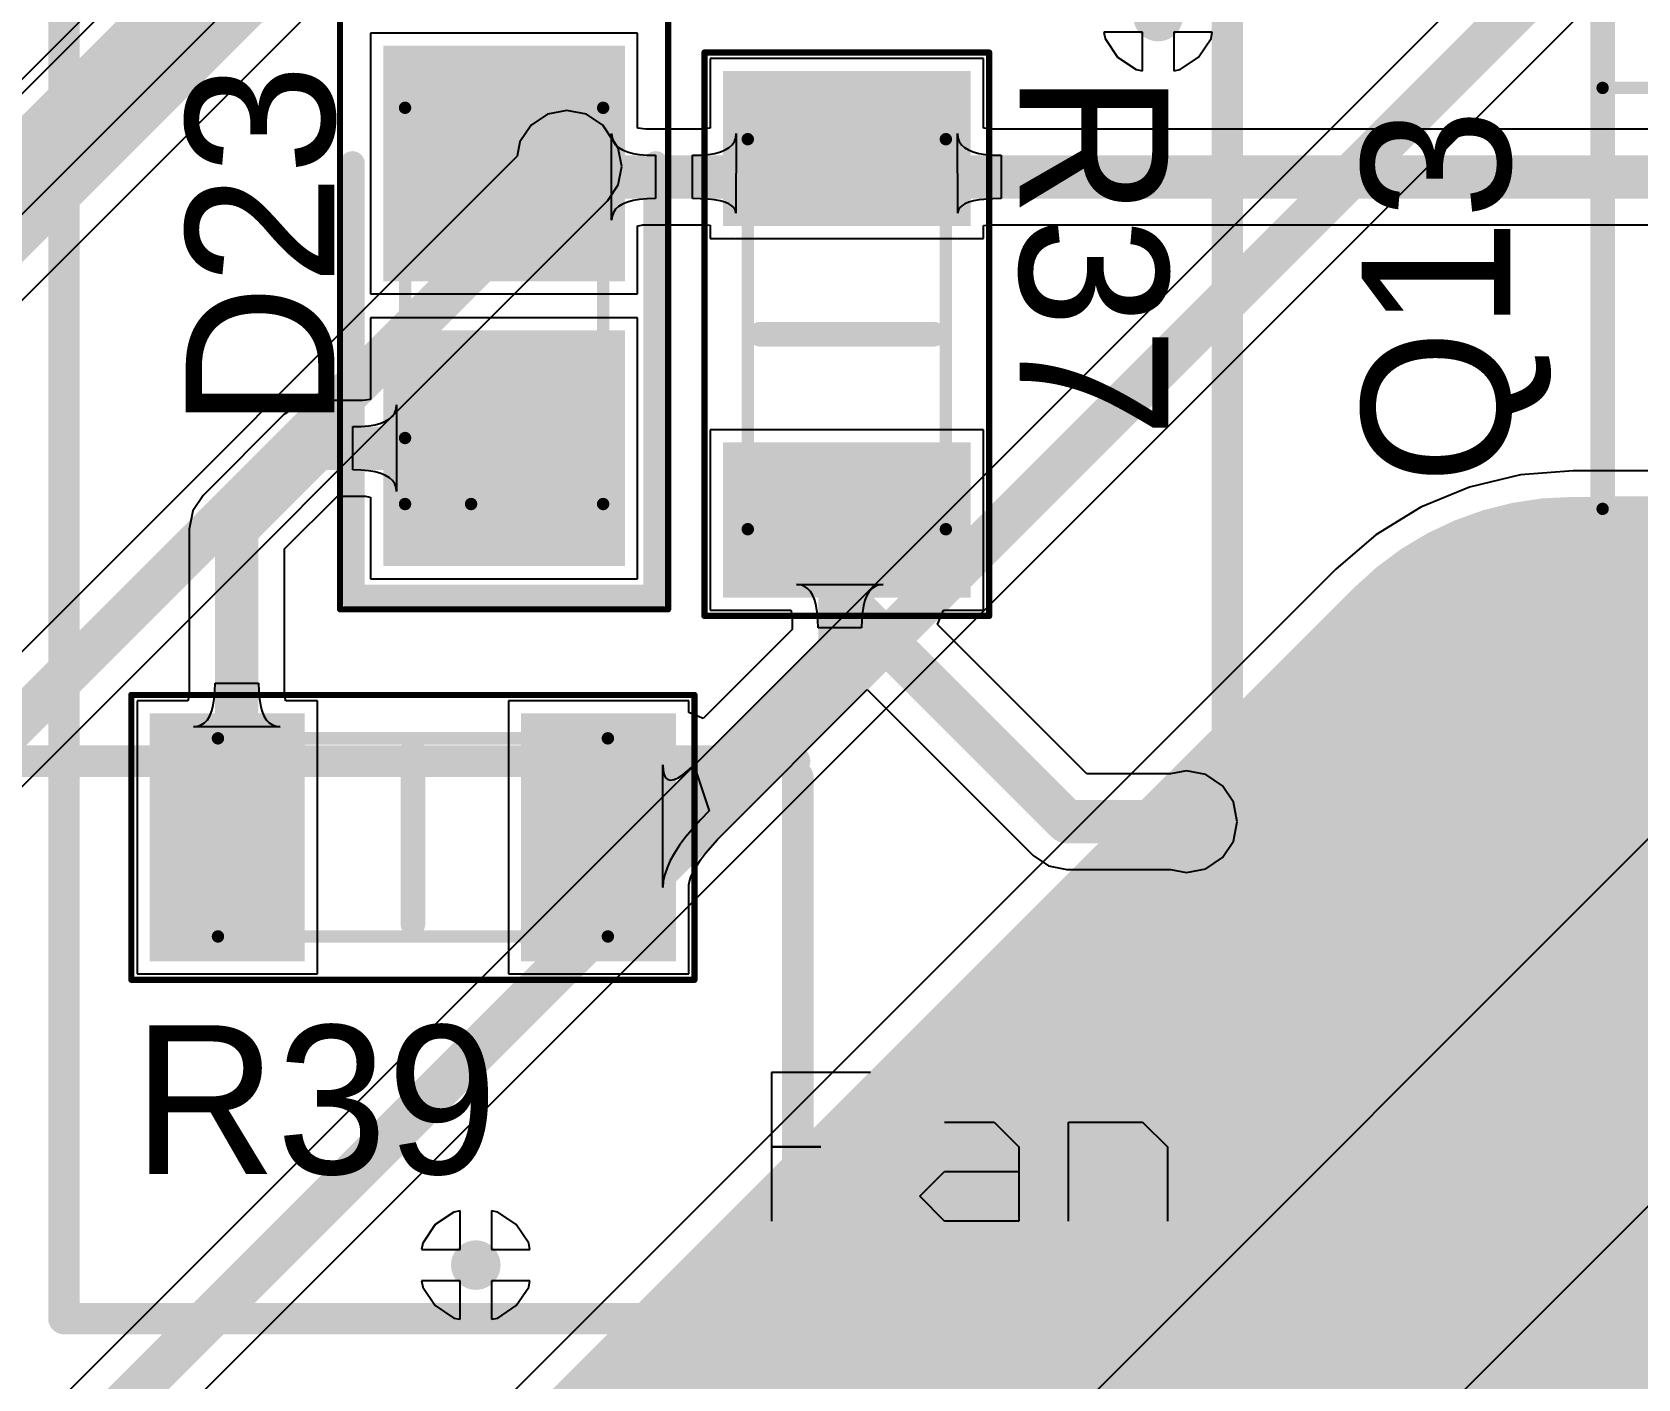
# Model space of a CAD drawing. Header units: millimetres. Extents: x 0.26 to 7.33, y 1.06 to 4.59.
# Drawn here: x 4.359 to 4.87, y 2.957 to 3.385 of the extents above; entities that cross this region are included whole.
import ezdxf

# ---------------------------------------------------------------- set-up
doc = ezdxf.new("R2010")
doc.units = ezdxf.units.MM
doc.header["$MEASUREMENT"] = 0
for name, color, linetype in [('BottomLayer', 5, 'Continuous'), ('BottomOverlay', 54, 'Continuous'), ('BottomSolder', 6, 'Continuous'), ('Mechanical13', 56, 'Continuous'), ('Mechanical15', 56, 'Continuous'), ('Mechanical16', 56, 'Continuous'), ('MultiLayer', 9, 'Continuous'), ('PadHoleLayer', 156, 'Continuous'), ('TopLayer', 1, 'Continuous'), ('TopOverlay', 2, 'Continuous'), ('TopPaste', 8, 'Continuous'), ('TopSolder', 216, 'Continuous'), ('ViaHoleLayer', 16, 'Continuous')]:
    doc.layers.add(name, color=color, linetype=linetype)

# ---------------------------------------------------------------- blocks, each defined once
blk = doc.blocks.new('LEDC3216X120NRED_78')
at = {"layer": 'Mechanical15', "const_width": 0.00394}
for points in [[(-0.04201, 0.0315), (-0.06299, 0.01051)], [(-0.06299, 0.0315), (-0.06299, -0.0315)], [(-0.06299, 0.0315), (0.06299, 0.0315)], [(0.06299, 0.0315), (0.06299, -0.0315)], [(-0.06299, -0.0315), (0.06299, -0.0315)]]:
    blk.add_lwpolyline(points, dxfattribs=at)
at = {"layer": 'Mechanical15', "const_width": 0.00197}
for points in [[(-0.06398, 0.0315, 1), (-0.06201, 0.0315, 1)], [(-0.06398, 0.0315, 1), (-0.06201, 0.0315, 1)], [(-0.04299, 0.0315, 1), (-0.04102, 0.0315, 1)], [(0.06201, 0.0315, 1), (0.06398, 0.0315, 1)], [(0.06201, 0.0315, 1), (0.06398, 0.0315, 1)], [(-0.06398, 0.01051, 1), (-0.06201, 0.01051, 1)], [(-0.06398, -0.0315, 1), (-0.06201, -0.0315, 1)], [(-0.06398, -0.0315, 1), (-0.06201, -0.0315, 1)], [(0.06201, -0.0315, 1), (0.06398, -0.0315, 1)], [(0.06201, -0.0315, 1), (0.06398, -0.0315, 1)]]:
    blk.add_lwpolyline(points, format="xyb", close=True, dxfattribs=at)
at = {"layer": 'Mechanical16', "const_width": 0.00197}
for points in [[(-0.09646, 0.05217), (-0.09646, -0.05217)], [(-0.09646, 0.05217), (0.09646, 0.05217)], [(0.09646, 0.05217), (0.09646, -0.05217)], [(-0.09646, -0.05217), (0.09646, -0.05217)]]:
    blk.add_lwpolyline(points, dxfattribs=at)
at = {"layer": 'Mechanical16', "const_width": 0.000984}
for points in [[(-0.09695, 0.05217, 1), (-0.09596, 0.05217, 1)], [(-0.09695, 0.05217, 1), (-0.09596, 0.05217, 1)], [(0.09596, 0.05217, 1), (0.09695, 0.05217, 1)], [(0.09596, 0.05217, 1), (0.09695, 0.05217, 1)], [(-0.09695, -0.05217, 1), (-0.09596, -0.05217, 1)], [(-0.09695, -0.05217, 1), (-0.09596, -0.05217, 1)], [(0.09596, -0.05217, 1), (0.09695, -0.05217, 1)], [(0.09596, -0.05217, 1), (0.09695, -0.05217, 1)]]:
    blk.add_lwpolyline(points, format="xyb", close=True, dxfattribs=at)
at = {"layer": 'TopLayer'}
for points in [[(-0.01181, -0.03445), (-0.01181, 0.03445), (-0.07874, -0.03445), (-0.07874, 0.03445)], [(0.07874, -0.03445), (0.07874, 0.03445), (0.01181, -0.03445), (0.01181, 0.03445)]]:
    blk.add_solid(points, dxfattribs=at)
at = {"layer": 'TopOverlay', "const_width": 0.00787}
for points in [[(-0.09252, 0.04823), (-0.09252, -0.04823)], [(-0.09252, 0.04823), (0.04528, 0.04823)], [(-0.09252, -0.04823), (0.04528, -0.04823)]]:
    blk.add_lwpolyline(points, dxfattribs=at)
at = {"layer": 'TopOverlay', "const_width": 0.00394}
for points in [[(-0.09449, 0.04823, 1), (-0.09055, 0.04823, 1)], [(-0.09449, 0.04823, 1), (-0.09055, 0.04823, 1)], [(0.04331, 0.04823, 1), (0.04724, 0.04823, 1)], [(-0.09449, -0.04823, 1), (-0.09055, -0.04823, 1)], [(-0.09449, -0.04823, 1), (-0.09055, -0.04823, 1)], [(0.04331, -0.04823, 1), (0.04724, -0.04823, 1)]]:
    blk.add_lwpolyline(points, format="xyb", close=True, dxfattribs=at)
at = {"layer": 'TopPaste'}
for points in [[(-0.01181, -0.03445), (-0.01181, 0.03445), (-0.07874, -0.03445), (-0.07874, 0.03445)], [(0.07874, -0.03445), (0.07874, 0.03445), (0.01181, -0.03445), (0.01181, 0.03445)]]:
    blk.add_solid(points, dxfattribs=at)
at = {"layer": 'TopSolder'}
for points in [[(-0.00781, -0.03845), (-0.00781, 0.03845), (-0.08274, -0.03845), (-0.08274, 0.03845)], [(0.08274, -0.03845), (0.08274, 0.03845), (0.00781, -0.03845), (0.00781, 0.03845)]]:
    blk.add_solid(points, dxfattribs=at)
blk = doc.blocks.new('TO_220AB_90')
at = {"layer": 'BottomLayer', "const_width": 0.0315}
for points in [[(-0.01575, 0, 1), (0.01575, 0, 1)], [(0.08425, 0, 1), (0.11575, 0, 1)]]:
    blk.add_lwpolyline(points, format="xyb", close=True, dxfattribs=at)
at = {"layer": 'BottomLayer'}
blk.add_solid([(-0.1315, -0.0315), (-0.0685, -0.0315), (-0.1315, 0.0315), (-0.0685, 0.0315)], dxfattribs=at)
at = {"layer": 'BottomSolder', "const_width": 0.0355}
for points in [[(-0.01775, 0, 1), (0.01775, 0, 1)], [(0.08225, 0, 1), (0.11775, 0, 1)]]:
    blk.add_lwpolyline(points, format="xyb", close=True, dxfattribs=at)
at = {"layer": 'BottomSolder'}
blk.add_solid([(-0.1355, -0.0355), (-0.0645, -0.0355), (-0.1355, 0.0355), (-0.0645, 0.0355)], dxfattribs=at)
at = {"layer": 'Mechanical13', "const_width": 0.00394}
for points in [[(-0.21063, -0.07283), (-0.21063, 0.1122)], [(-0.21063, 0.1122), (0.21063, 0.1122)], [(0.21063, -0.07283), (0.21063, 0.1122)], [(-0.21063, 0.06102), (0.21063, 0.06102)], [(-0.21063, -0.07283), (0.21063, -0.07283)]]:
    blk.add_lwpolyline(points, dxfattribs=at)
at = {"layer": 'Mechanical13', "const_width": 0.00197}
for points in [[(-0.21161, 0.1122, 1), (-0.20965, 0.1122, 1)], [(-0.21161, 0.1122, 1), (-0.20965, 0.1122, 1)], [(0.20965, 0.1122, 1), (0.21161, 0.1122, 1)], [(0.20965, 0.1122, 1), (0.21161, 0.1122, 1)], [(-0.21161, 0.06102, 1), (-0.20965, 0.06102, 1)], [(0.20965, 0.06102, 1), (0.21161, 0.06102, 1)], [(-0.21161, -0.07283, 1), (-0.20965, -0.07283, 1)], [(-0.21161, -0.07283, 1), (-0.20965, -0.07283, 1)], [(0.20965, -0.07283, 1), (0.21161, -0.07283, 1)], [(0.20965, -0.07283, 1), (0.21161, -0.07283, 1)]]:
    blk.add_lwpolyline(points, format="xyb", close=True, dxfattribs=at)
at = {"layer": 'Mechanical15', "const_width": 0.00394}
for points in [[(0, -0.01969), (0, 0.01969)], [(-0.01969, 0), (0.01969, 0)]]:
    blk.add_lwpolyline(points, dxfattribs=at)
at = {"layer": 'Mechanical15', "const_width": 0.00197}
for points in [[(-0.00098, 0.01969, 1), (0.00098, 0.01969, 1)], [(-0.02067, 0, 1), (-0.0187, 0, 1)], [(0.0187, 0, 1), (0.02067, 0, 1)], [(-0.00098, -0.01969, 1), (0.00098, -0.01969, 1)]]:
    blk.add_lwpolyline(points, format="xyb", close=True, dxfattribs=at)
at = {"layer": 'MultiLayer', "const_width": 0.0315}
for points in [[(-0.01575, 0, 1), (0.01575, 0, 1)], [(0.08425, 0, 1), (0.11575, 0, 1)]]:
    blk.add_lwpolyline(points, format="xyb", close=True, dxfattribs=at)
at = {"layer": 'MultiLayer'}
blk.add_solid([(-0.1315, -0.0315), (-0.0685, -0.0315), (-0.1315, 0.0315), (-0.0685, 0.0315)], dxfattribs=at)
at = {"layer": 'PadHoleLayer', "const_width": 0.01969}
for points in [[(-0.10984, 0, 1), (-0.09016, 0, 1)], [(-0.00984, 0, 1), (0.00984, 0, 1)], [(0.09016, 0, 1), (0.10984, 0, 1)]]:
    blk.add_lwpolyline(points, format="xyb", close=True, dxfattribs=at)
at = {"layer": 'TopLayer', "const_width": 0.0315}
for points in [[(-0.01575, 0, 1), (0.01575, 0, 1)], [(0.08425, 0, 1), (0.11575, 0, 1)]]:
    blk.add_lwpolyline(points, format="xyb", close=True, dxfattribs=at)
at = {"layer": 'TopLayer'}
blk.add_solid([(-0.1315, -0.0315), (-0.0685, -0.0315), (-0.1315, 0.0315), (-0.0685, 0.0315)], dxfattribs=at)
at = {"layer": 'TopOverlay', "const_width": 0.00787}
for points in [[(-0.21063, 0.1122), (0.21063, 0.1122)], [(-0.21063, -0.07283), (-0.21063, 0.1122)], [(0.21063, -0.07283), (0.21063, 0.1122)], [(-0.21063, 0.09252), (0.21063, 0.09252)], [(-0.21063, -0.07283), (0.21063, -0.07283)]]:
    blk.add_lwpolyline(points, dxfattribs=at)
at = {"layer": 'TopOverlay'}
for points, const_width in [([(-0.2126, 0.1122, 1), (-0.20866, 0.1122, 1)], 0.00394), ([(-0.2126, 0.1122, 1), (-0.20866, 0.1122, 1)], 0.00394), ([(0.20866, 0.1122, 1), (0.2126, 0.1122, 1)], 0.00394), ([(0.20866, 0.1122, 1), (0.2126, 0.1122, 1)], 0.00394), ([(-0.2126, 0.09252, 1), (-0.20866, 0.09252, 1)], 0.00394), ([(0.20866, 0.09252, 1), (0.2126, 0.09252, 1)], 0.00394), ([(-0.18012, -0.04724, 1), (-0.18996, -0.04724, 1)], 0.00984), ([(-0.19242, -0.04724, 1), (-0.1875, -0.04724, 1)], 0.00492), ([(-0.18258, -0.04724, 1), (-0.17766, -0.04724, 1)], 0.00492), ([(-0.2126, -0.07283, 1), (-0.20866, -0.07283, 1)], 0.00394), ([(-0.2126, -0.07283, 1), (-0.20866, -0.07283, 1)], 0.00394), ([(0.20866, -0.07283, 1), (0.2126, -0.07283, 1)], 0.00394), ([(0.20866, -0.07283, 1), (0.2126, -0.07283, 1)], 0.00394)]:
    blk.add_lwpolyline(points, format="xyb", close=True, dxfattribs=dict(at, const_width=const_width))
at = {"layer": 'TopSolder', "const_width": 0.0355}
for points in [[(-0.01775, 0, 1), (0.01775, 0, 1)], [(0.08225, 0, 1), (0.11775, 0, 1)]]:
    blk.add_lwpolyline(points, format="xyb", close=True, dxfattribs=at)
at = {"layer": 'TopSolder'}
blk.add_solid([(-0.1355, -0.0355), (-0.0645, -0.0355), (-0.1355, 0.0355), (-0.0645, 0.0355)], dxfattribs=at)
blk = doc.blocks.new('RESC3216X60N_122')
at = {"layer": 'Mechanical15', "const_width": 0.00394}
for points in [[(-0.06201, -0.0315), (-0.06201, 0.0315)], [(0.06201, 0.0315), (-0.06201, 0.0315)], [(0.06201, -0.0315), (0.06201, 0.0315)], [(0.06201, -0.0315), (-0.06201, -0.0315)]]:
    blk.add_lwpolyline(points, dxfattribs=at)
at = {"layer": 'Mechanical15', "const_width": 0.00197}
for points in [[(-0.06299, 0.0315, 1), (-0.06102, 0.0315, 1)], [(-0.06299, 0.0315, 1), (-0.06102, 0.0315, 1)], [(0.06102, 0.0315, 1), (0.06299, 0.0315, 1)], [(0.06102, 0.0315, 1), (0.06299, 0.0315, 1)], [(-0.06299, -0.0315, 1), (-0.06102, -0.0315, 1)], [(-0.06299, -0.0315, 1), (-0.06102, -0.0315, 1)], [(0.06102, -0.0315, 1), (0.06299, -0.0315, 1)], [(0.06102, -0.0315, 1), (0.06299, -0.0315, 1)]]:
    blk.add_lwpolyline(points, format="xyb", close=True, dxfattribs=at)
at = {"layer": 'Mechanical16', "const_width": 0.00197}
for points in [[(-0.08957, -0.04528), (-0.08957, 0.04528)], [(0.08957, 0.04528), (-0.08957, 0.04528)], [(0.08957, -0.04528), (0.08957, 0.04528)], [(0.08957, -0.04528), (-0.08957, -0.04528)]]:
    blk.add_lwpolyline(points, dxfattribs=at)
at = {"layer": 'Mechanical16', "const_width": 0.000984}
for points in [[(-0.09006, 0.04528, 1), (-0.08907, 0.04528, 1)], [(-0.09006, 0.04528, 1), (-0.08907, 0.04528, 1)], [(0.08907, 0.04528, 1), (0.09006, 0.04528, 1)], [(0.08907, 0.04528, 1), (0.09006, 0.04528, 1)], [(-0.09006, -0.04528, 1), (-0.08907, -0.04528, 1)], [(-0.09006, -0.04528, 1), (-0.08907, -0.04528, 1)], [(0.08907, -0.04528, 1), (0.09006, -0.04528, 1)], [(0.08907, -0.04528, 1), (0.09006, -0.04528, 1)]]:
    blk.add_lwpolyline(points, format="xyb", close=True, dxfattribs=at)
at = {"layer": 'TopLayer'}
for points in [[(-0.03839, -0.03543), (-0.03839, 0.03543), (-0.07972, -0.03543), (-0.07972, 0.03543)], [(0.07972, -0.03543), (0.07972, 0.03543), (0.03839, -0.03543), (0.03839, 0.03543)]]:
    blk.add_solid(points, dxfattribs=at)
at = {"layer": 'TopOverlay', "const_width": 0.00787}
blk.add_lwpolyline([(0, -0.02756), (0, 0.02756)], dxfattribs=at)
at = {"layer": 'TopOverlay', "const_width": 0.00394}
for points in [[(-0.00197, 0.02756, 1), (0.00197, 0.02756, 1)], [(-0.00197, -0.02756, 1), (0.00197, -0.02756, 1)]]:
    blk.add_lwpolyline(points, format="xyb", close=True, dxfattribs=at)
at = {"layer": 'TopPaste'}
for points in [[(-0.03839, -0.03543), (-0.03839, 0.03543), (-0.07972, -0.03543), (-0.07972, 0.03543)], [(0.07972, -0.03543), (0.07972, 0.03543), (0.03839, -0.03543), (0.03839, 0.03543)]]:
    blk.add_solid(points, dxfattribs=at)
at = {"layer": 'TopSolder'}
for points in [[(-0.03439, -0.03943), (-0.03439, 0.03943), (-0.08372, -0.03943), (-0.08372, 0.03943)], [(0.08372, -0.03943), (0.08372, 0.03943), (0.03439, -0.03943), (0.03439, 0.03943)]]:
    blk.add_solid(points, dxfattribs=at)
blk = doc.blocks.new('RESC3216X60N_124')
at = {"layer": 'Mechanical15', "const_width": 0.00394}
for points in [[(-0.06201, 0.0315), (-0.06201, -0.0315)], [(0.06201, 0.0315), (-0.06201, 0.0315)], [(0.06201, 0.0315), (0.06201, -0.0315)], [(0.06201, -0.0315), (-0.06201, -0.0315)]]:
    blk.add_lwpolyline(points, dxfattribs=at)
at = {"layer": 'Mechanical15', "const_width": 0.00197}
for points in [[(-0.06299, 0.0315, 1), (-0.06102, 0.0315, 1)], [(-0.06299, 0.0315, 1), (-0.06102, 0.0315, 1)], [(0.06102, 0.0315, 1), (0.06299, 0.0315, 1)], [(0.06102, 0.0315, 1), (0.06299, 0.0315, 1)], [(-0.06299, -0.0315, 1), (-0.06102, -0.0315, 1)], [(-0.06299, -0.0315, 1), (-0.06102, -0.0315, 1)], [(0.06102, -0.0315, 1), (0.06299, -0.0315, 1)], [(0.06102, -0.0315, 1), (0.06299, -0.0315, 1)]]:
    blk.add_lwpolyline(points, format="xyb", close=True, dxfattribs=at)
at = {"layer": 'Mechanical16', "const_width": 0.00197}
for points in [[(-0.08957, 0.04528), (-0.08957, -0.04528)], [(0.08957, 0.04528), (-0.08957, 0.04528)], [(0.08957, 0.04528), (0.08957, -0.04528)], [(0.08957, -0.04528), (-0.08957, -0.04528)]]:
    blk.add_lwpolyline(points, dxfattribs=at)
at = {"layer": 'Mechanical16', "const_width": 0.000984}
for points in [[(-0.09006, 0.04528, 1), (-0.08907, 0.04528, 1)], [(-0.09006, 0.04528, 1), (-0.08907, 0.04528, 1)], [(0.08907, 0.04528, 1), (0.09006, 0.04528, 1)], [(0.08907, 0.04528, 1), (0.09006, 0.04528, 1)], [(-0.09006, -0.04528, 1), (-0.08907, -0.04528, 1)], [(-0.09006, -0.04528, 1), (-0.08907, -0.04528, 1)], [(0.08907, -0.04528, 1), (0.09006, -0.04528, 1)], [(0.08907, -0.04528, 1), (0.09006, -0.04528, 1)]]:
    blk.add_lwpolyline(points, format="xyb", close=True, dxfattribs=at)
at = {"layer": 'TopLayer'}
for points in [[(-0.03839, -0.03543), (-0.03839, 0.03543), (-0.07972, -0.03543), (-0.07972, 0.03543)], [(0.07972, -0.03543), (0.07972, 0.03543), (0.03839, -0.03543), (0.03839, 0.03543)]]:
    blk.add_solid(points, dxfattribs=at)
at = {"layer": 'TopOverlay', "const_width": 0.00787}
blk.add_lwpolyline([(0, 0.02756), (0, -0.02756)], dxfattribs=at)
at = {"layer": 'TopOverlay', "const_width": 0.00394}
for points in [[(-0.00197, 0.02756, 1), (0.00197, 0.02756, 1)], [(-0.00197, -0.02756, 1), (0.00197, -0.02756, 1)]]:
    blk.add_lwpolyline(points, format="xyb", close=True, dxfattribs=at)
at = {"layer": 'TopPaste'}
for points in [[(-0.03839, -0.03543), (-0.03839, 0.03543), (-0.07972, -0.03543), (-0.07972, 0.03543)], [(0.07972, -0.03543), (0.07972, 0.03543), (0.03839, -0.03543), (0.03839, 0.03543)]]:
    blk.add_solid(points, dxfattribs=at)
at = {"layer": 'TopSolder'}
for points in [[(-0.03439, -0.03943), (-0.03439, 0.03943), (-0.08372, -0.03943), (-0.08372, 0.03943)], [(0.08372, -0.03943), (0.08372, 0.03943), (0.03439, -0.03943), (0.03439, 0.03943)]]:
    blk.add_solid(points, dxfattribs=at)

msp = doc.modelspace()

# ---------------------------------------------------------------- linework, layer by layer
at = {"layer": 'BottomLayer'}
for p, q in [((4.50327, 3.51773), (4.31201, 3.32648)), ((4.32903, 3.30056), (4.51929, 3.49082)), ((4.87626, 3.45873), (4.32286, 2.90533)), ((4.29773, 2.83727), (4.89329, 3.43282)), ((4.712, 3.385), (4.69977, 3.385)), ((4.69977, 3.385), (4.70016, 3.38303)), ((4.70016, 3.38303), (4.70411, 3.37711)), ((4.712, 3.37277), (4.712, 3.385)), ((4.73423, 3.385), (4.722, 3.385)), ((4.722, 3.385), (4.722, 3.37277)), ((4.72989, 3.37711), (4.73384, 3.38303)), ((4.73384, 3.38303), (4.73423, 3.385)), ((4.70411, 3.37711), (4.71003, 3.37316)), ((4.72397, 3.37316), (4.72989, 3.37711)), ((4.71003, 3.37316), (4.712, 3.37277)), ((4.722, 3.37277), (4.72397, 3.37316)), ((4.51756, 3.35544), (4.51405, 3.35019)), ((4.52281, 3.35895), (4.51756, 3.35544)), ((4.529, 3.36018), (4.52281, 3.35895)), ((4.53519, 3.35895), (4.529, 3.36018)), ((4.54044, 3.35544), (4.53519, 3.35895)), ((4.54395, 3.35019), (4.54044, 3.35544)), ((4.51405, 3.35019), (4.51313, 3.3456)), ((4.54396, 3.35015), (4.54395, 3.35019)), ((4.54533, 3.34811), (4.54396, 3.35015)), ((4.51313, 3.3456), (4.31209, 3.14456)), ((4.54648, 3.3423), (4.54533, 3.34811)), ((4.54533, 3.33649), (4.54648, 3.3423)), ((4.54203, 3.33156), (4.54533, 3.33649)), ((4.32892, 3.11845), (4.54203, 3.33156)), ((4.83227, 3.24429), (4.81599, 3.24038)), ((4.84897, 3.2456), (4.83227, 3.24429)), ((5.05241, 3.2456), (4.84897, 3.2456)), ((4.81599, 3.24038), (4.80051, 3.23397)), ((4.80051, 3.23397), (4.78623, 3.22522)), ((4.78623, 3.22522), (4.77349, 3.21434)), ((4.77349, 3.21434), (4.33722, 2.77807)), ((4.51946, 2.65836), (4.89319, 3.0321)), ((4.49303, 3.00984), (4.48711, 3.00589)), ((4.495, 3.01023), (4.49303, 3.00984)), ((4.495, 2.998), (4.495, 3.01023)), ((4.50697, 3.00984), (4.505, 3.01023)), ((4.505, 3.01023), (4.505, 2.998)), ((4.51289, 3.00589), (4.50697, 3.00984)), ((4.48711, 3.00589), (4.48316, 2.99997)), ((4.51684, 2.99997), (4.51289, 3.00589)), ((4.48316, 2.99997), (4.48277, 2.998)), ((4.48277, 2.998), (4.495, 2.998)), ((4.505, 2.998), (4.51723, 2.998)), ((4.51723, 2.998), (4.51684, 2.99997)), ((4.495, 2.988), (4.48277, 2.988)), ((4.48277, 2.988), (4.48316, 2.98603)), ((4.495, 2.97577), (4.495, 2.988)), ((4.51723, 2.988), (4.505, 2.988)), ((4.505, 2.988), (4.505, 2.97577)), ((4.51684, 2.98603), (4.51723, 2.988)), ((4.48316, 2.98603), (4.48711, 2.98011)), ((4.51289, 2.98011), (4.51684, 2.98603)), ((4.48711, 2.98011), (4.49303, 2.97616)), ((4.50697, 2.97616), (4.51289, 2.98011)), ((4.49303, 2.97616), (4.495, 2.97577)), ((4.505, 2.97577), (4.50697, 2.97616))]:
    msp.add_line(p, q, dxfattribs=at)
for points, const_width in [([(4.3183, 3.3113), (4.514, 3.507)], 0.01378), ([(4.287, 2.848), (4.887, 3.448)], 0.01378), ([(4.31, 3.121), (4.5313, 3.3423)], 0.01378), ([(4.41271, 2.70258), (4.84897, 3.13885)], 0.19685), ([(4.84897, 3.13885), (5.09663, 3.13885)], 0.19685), ([(4.78168, 3.134), (4.84897, 3.2013)], 0.01378), ([(4.84897, 3.2013), (5.064, 3.2013)], 0.01378), ([(4.726, 3.134), (4.78168, 3.134)], 0.01378)]:
    msp.add_lwpolyline(points, dxfattribs=dict(at, const_width=const_width))
for points, const_width in [([(4.71306, 3.39, 1), (4.72094, 3.39, 1)], 0.00787), ([(4.52506, 3.344, 1), (4.53294, 3.344, 1)], 0.00787), ([(4.52785, 3.3423, 1), (4.53474, 3.3423, 1)], 0.00689), ([(4.79976, 3.13885, 1), (4.89819, 3.13885, 1)], 0.09843), ([(4.79976, 3.13885, 1), (4.89819, 3.13885, 1)], 0.09843), ([(4.84553, 3.2013, 1), (4.85242, 3.2013, 1)], 0.00689), ([(4.84553, 3.2013, 1), (4.85242, 3.2013, 1)], 0.00689), ([(4.72206, 3.134, 1), (4.72994, 3.134, 1)], 0.00787), ([(4.72256, 3.134, 1), (4.72944, 3.134, 1)], 0.00689), ([(4.77823, 3.134, 1), (4.78512, 3.134, 1)], 0.00689), ([(4.77823, 3.134, 1), (4.78512, 3.134, 1)], 0.00689), ([(4.49606, 2.993, 1), (4.50394, 2.993, 1)], 0.00787)]:
    msp.add_lwpolyline(points, format="xyb", close=True, dxfattribs=dict(at, const_width=const_width))
at = {"layer": 'BottomOverlay', "const_width": 0.01}
for points in [[(4.34558, 3.15323), (4.60137, 3.15323)], [(4.60242, 2.96842), (4.60242, 3.14819)], [(4.60242, 2.9261), (4.60242, 2.97213)]]:
    msp.add_lwpolyline(points, dxfattribs=at)
at = {"layer": 'BottomOverlay', "const_width": 0.005}
for points in [[(4.59887, 3.15323, 1), (4.60387, 3.15323, 1)], [(4.59992, 3.14819, 1), (4.60492, 3.14819, 1)], [(4.59992, 2.97213, 1), (4.60492, 2.97213, 1)], [(4.59992, 2.96842, 1), (4.60492, 2.96842, 1)]]:
    msp.add_lwpolyline(points, format="xyb", close=True, dxfattribs=at)
at = {"layer": 'MultiLayer', "const_width": 0.00787}
for points in [[(4.71306, 3.39, 1), (4.72094, 3.39, 1)], [(4.52506, 3.344, 1), (4.53294, 3.344, 1)], [(4.72206, 3.134, 1), (4.72994, 3.134, 1)], [(4.49606, 2.993, 1), (4.50394, 2.993, 1)]]:
    msp.add_lwpolyline(points, format="xyb", close=True, dxfattribs=at)
at = {"layer": 'TopLayer'}
for p, q in [((4.44659, 3.45641), (4.16159, 3.17141)), ((4.20121, 3.14539), (4.47261, 3.41679)), ((4.55145, 3.38474), (4.46655, 3.38474)), ((4.46655, 3.38474), (4.46655, 3.30181)), ((4.55145, 3.35457), (4.55145, 3.38474)), ((4.712, 3.385), (4.69977, 3.385)), ((4.69977, 3.385), (4.70016, 3.38303)), ((4.70016, 3.38303), (4.70411, 3.37711)), ((4.712, 3.37277), (4.712, 3.385)), ((4.73423, 3.385), (4.722, 3.385)), ((4.722, 3.385), (4.722, 3.37277)), ((4.72989, 3.37711), (4.73384, 3.38303)), ((4.73384, 3.38303), (4.73423, 3.385)), ((4.66143, 3.37672), (4.57457, 3.37672)), ((4.57457, 3.37672), (4.57457, 3.35457)), ((4.66143, 3.35457), (4.66143, 3.37672)), ((4.70411, 3.37711), (4.71003, 3.37316)), ((4.72397, 3.37316), (4.72989, 3.37711)), ((4.71003, 3.37316), (4.712, 3.37277)), ((4.722, 3.37277), (4.72397, 3.37316)), ((4.54321, 3.32522), (4.54321, 3.35278)), ((4.54321, 3.35278), (4.54335, 3.35147)), ((4.54335, 3.35147), (4.54376, 3.3503)), ((4.54376, 3.3503), (4.54446, 3.34927)), ((4.55174, 3.35449), (4.55145, 3.35457)), ((4.55313, 3.35426), (4.55174, 3.35449)), ((4.55407, 3.35418), (4.55313, 3.35426)), ((4.57194, 3.35418), (4.55407, 3.35418)), ((4.57288, 3.35426), (4.57194, 3.35418)), ((4.57426, 3.35449), (4.57288, 3.35426)), ((4.57457, 3.35457), (4.57426, 3.35449)), ((4.58154, 3.34927), (4.58224, 3.3503)), ((4.58224, 3.3503), (4.58266, 3.35147)), ((4.58266, 3.35147), (4.58281, 3.35278)), ((4.58281, 3.35278), (4.58269, 3.32751)), ((4.65331, 3.32751), (4.65319, 3.35278)), ((4.65319, 3.35278), (4.65334, 3.35147)), ((4.65334, 3.35147), (4.65376, 3.3503)), ((4.65376, 3.3503), (4.65446, 3.34927)), ((4.66174, 3.35449), (4.66143, 3.35457)), ((4.66312, 3.35426), (4.66174, 3.35449)), ((4.66406, 3.35418), (4.66312, 3.35426)), ((4.9363, 3.35418), (4.66406, 3.35418)), ((4.54446, 3.34927), (4.54543, 3.34837)), ((4.54543, 3.34837), (4.54668, 3.34761)), ((4.54668, 3.34761), (4.54821, 3.34699)), ((4.54821, 3.34699), (4.55002, 3.34651)), ((4.55002, 3.34651), (4.5521, 3.34617)), ((4.5521, 3.34617), (4.55447, 3.34596)), ((4.55447, 3.34596), (4.55711, 3.34589)), ((4.55711, 3.34589), (4.55711, 3.33211)), ((4.56891, 3.34589), (4.57154, 3.34596)), ((4.56891, 3.33211), (4.56891, 3.34589)), ((4.57154, 3.34596), (4.5739, 3.34617)), ((4.5739, 3.34617), (4.57598, 3.34651)), ((4.57598, 3.34651), (4.57779, 3.34699)), ((4.57779, 3.34699), (4.57932, 3.34761)), ((4.57932, 3.34761), (4.58057, 3.34837)), ((4.58057, 3.34837), (4.58154, 3.34927)), ((4.65446, 3.34927), (4.65543, 3.34837)), ((4.65543, 3.34837), (4.65668, 3.34761)), ((4.65668, 3.34761), (4.65821, 3.34699)), ((4.65821, 3.34699), (4.66002, 3.34651)), ((4.66002, 3.34651), (4.6621, 3.34617)), ((4.6621, 3.34617), (4.66446, 3.34596)), ((4.66446, 3.34596), (4.66709, 3.34589)), ((4.66709, 3.34589), (4.66709, 3.33211)), ((4.54668, 3.33039), (4.54543, 3.32963)), ((4.54821, 3.33101), (4.54668, 3.33039)), ((4.55002, 3.33149), (4.54821, 3.33101)), ((4.5521, 3.33183), (4.55002, 3.33149)), ((4.55447, 3.33204), (4.5521, 3.33183)), ((4.55711, 3.33211), (4.55447, 3.33204)), ((4.57387, 3.33193), (4.56891, 3.33211)), ((4.57594, 3.3317), (4.57387, 3.33193)), ((4.57773, 3.33137), (4.57594, 3.3317)), ((4.57924, 3.33096), (4.57773, 3.33137)), ((4.58048, 3.33045), (4.57924, 3.33096)), ((4.58145, 3.32985), (4.58048, 3.33045)), ((4.58214, 3.32916), (4.58145, 3.32985)), ((4.65455, 3.32985), (4.65386, 3.32916)), ((4.65552, 3.33045), (4.65455, 3.32985)), ((4.65676, 3.33096), (4.65552, 3.33045)), ((4.65827, 3.33137), (4.65676, 3.33096)), ((4.66007, 3.3317), (4.65827, 3.33137)), ((4.66447, 3.33206), (4.66007, 3.3317)), ((4.66709, 3.33211), (4.66447, 3.33206)), ((4.54335, 3.32653), (4.54321, 3.32522)), ((4.54376, 3.3277), (4.54335, 3.32653)), ((4.54446, 3.32873), (4.54376, 3.3277)), ((4.54543, 3.32963), (4.54446, 3.32873)), ((4.58255, 3.32838), (4.58214, 3.32916)), ((4.58269, 3.32751), (4.58255, 3.32838)), ((4.65345, 3.32838), (4.65331, 3.32751)), ((4.65386, 3.32916), (4.65345, 3.32838)), ((4.55145, 3.32343), (4.55174, 3.32351)), ((4.55145, 3.30181), (4.55145, 3.32343)), ((4.55174, 3.32351), (4.55313, 3.32374)), ((4.55313, 3.32374), (4.55407, 3.32382)), ((4.55407, 3.32382), (4.57239, 3.32382)), ((4.57239, 3.32382), (4.57326, 3.32379)), ((4.57326, 3.32379), (4.57457, 3.32364)), ((4.57457, 3.32364), (4.57457, 3.31939)), ((4.66143, 3.32362), (4.66375, 3.32382)), ((4.66143, 3.31939), (4.66143, 3.32362)), ((4.66375, 3.32382), (4.9295, 3.32382)), ((4.57457, 3.31939), (4.58247, 3.31939)), ((4.58247, 3.31939), (4.58265, 3.31935)), ((4.58265, 3.31935), (4.58284, 3.31939)), ((4.58284, 3.31939), (4.65316, 3.31939)), ((4.65316, 3.31939), (4.65335, 3.31935)), ((4.65335, 3.31935), (4.65353, 3.31939)), ((4.65353, 3.31939), (4.66143, 3.31939)), ((4.46655, 3.30181), (4.55145, 3.30181)), ((4.55145, 3.29419), (4.46655, 3.29419)), ((4.46655, 3.29419), (4.46655, 3.26829)), ((4.55145, 3.21126), (4.55145, 3.29419)), ((4.43899, 3.26346), (4.41327, 3.23773)), ((4.44391, 3.26675), (4.43899, 3.26346)), ((4.44972, 3.26791), (4.44391, 3.26675)), ((4.46393, 3.26791), (4.44972, 3.26791)), ((4.46487, 3.26799), (4.46393, 3.26791)), ((4.46626, 3.26822), (4.46487, 3.26799)), ((4.46655, 3.26829), (4.46626, 3.26822)), ((4.47354, 3.26299), (4.47424, 3.26402)), ((4.47424, 3.26402), (4.47465, 3.26519)), ((4.47465, 3.26519), (4.47479, 3.2665)), ((4.47479, 3.2665), (4.47479, 3.23894)), ((4.46089, 3.25961), (4.46353, 3.25968)), ((4.46089, 3.24583), (4.46089, 3.25961)), ((4.46353, 3.25968), (4.4659, 3.25989)), ((4.4659, 3.25989), (4.46798, 3.26023)), ((4.46798, 3.26023), (4.46979, 3.26072)), ((4.46979, 3.26072), (4.47132, 3.26134)), ((4.47132, 3.26134), (4.47257, 3.26209)), ((4.47257, 3.26209), (4.47354, 3.26299)), ((4.66143, 3.25861), (4.57457, 3.25861)), ((4.57457, 3.25861), (4.57457, 3.20128)), ((4.66143, 3.20128), (4.66143, 3.25861)), ((4.46353, 3.24577), (4.46089, 3.24583)), ((4.4659, 3.24556), (4.46353, 3.24577)), ((4.46798, 3.24521), (4.4659, 3.24556)), ((4.46979, 3.24473), (4.46798, 3.24521)), ((4.47132, 3.24411), (4.46979, 3.24473)), ((4.47257, 3.24335), (4.47132, 3.24411)), ((4.47354, 3.24246), (4.47257, 3.24335)), ((4.98861, 3.24431), (4.63421, 2.8899)), ((4.47424, 3.24143), (4.47354, 3.24246)), ((4.47465, 3.24025), (4.47424, 3.24143)), ((4.47479, 3.23894), (4.47465, 3.24025)), ((4.40997, 3.23281), (4.40882, 3.227)), ((4.41327, 3.23773), (4.40997, 3.23281)), ((4.43918, 3.22071), (4.45601, 3.23754)), ((4.45601, 3.23754), (4.46393, 3.23754)), ((4.46393, 3.23754), (4.46487, 3.23746)), ((4.46487, 3.23746), (4.46626, 3.23723)), ((4.46626, 3.23723), (4.46655, 3.23715)), ((4.46655, 3.23715), (4.46655, 3.21126)), ((4.40882, 3.227), (4.40882, 3.17505)), ((4.43918, 3.17505), (4.43918, 3.22071)), ((4.46655, 3.21126), (4.55145, 3.21126)), ((4.60331, 3.20926), (4.602, 3.2094)), ((4.602, 3.2094), (4.62956, 3.2094)), ((4.60448, 3.20884), (4.60331, 3.20926)), ((4.60551, 3.20816), (4.60448, 3.20884)), ((4.60641, 3.20719), (4.60551, 3.20816)), ((4.60717, 3.20595), (4.60641, 3.20719)), ((4.62515, 3.20719), (4.62439, 3.20595)), ((4.62605, 3.20816), (4.62515, 3.20719)), ((4.62708, 3.20884), (4.62605, 3.20816)), ((4.62825, 3.20926), (4.62708, 3.20884)), ((4.62956, 3.2094), (4.62825, 3.20926)), ((4.60779, 3.20444), (4.60717, 3.20595)), ((4.60827, 3.20264), (4.60779, 3.20444)), ((4.60861, 3.20058), (4.60827, 3.20264)), ((4.62329, 3.20264), (4.62294, 3.20058)), ((4.62377, 3.20444), (4.62329, 3.20264)), ((4.62439, 3.20595), (4.62377, 3.20444)), ((4.57457, 3.20128), (4.60019, 3.20128)), ((4.60019, 3.20128), (4.60029, 3.20091)), ((4.60029, 3.20091), (4.60052, 3.19955)), ((4.60052, 3.19955), (4.6006, 3.19862)), ((4.6006, 3.19862), (4.6006, 3.19507)), ((4.60882, 3.19823), (4.60861, 3.20058)), ((4.60889, 3.19562), (4.60882, 3.19823)), ((4.62274, 3.19823), (4.62267, 3.19562)), ((4.62294, 3.20058), (4.62274, 3.19823)), ((4.64681, 3.19666), (4.64873, 3.20128)), ((4.64873, 3.20128), (4.66143, 3.20128)), ((4.6006, 3.19507), (4.57234, 3.16681)), ((4.62267, 3.19562), (4.60889, 3.19562)), ((4.69429, 3.14918), (4.64681, 3.19666)), ((4.41704, 3.17545), (4.41711, 3.17809)), ((4.41711, 3.17809), (4.43089, 3.17809)), ((4.43089, 3.17809), (4.43096, 3.17545)), ((4.40843, 3.17243), (4.39228, 3.17243)), ((4.39228, 3.17243), (4.39228, 3.08557)), ((4.40851, 3.17272), (4.40843, 3.17243)), ((4.40874, 3.17411), (4.40851, 3.17272)), ((4.40882, 3.17505), (4.40874, 3.17411)), ((4.41649, 3.171), (4.41683, 3.17309)), ((4.41683, 3.17309), (4.41704, 3.17545)), ((4.43096, 3.17545), (4.43117, 3.17309)), ((4.43117, 3.17309), (4.43151, 3.171)), ((4.43926, 3.17411), (4.43918, 3.17505)), ((4.43949, 3.17272), (4.43926, 3.17411)), ((4.43957, 3.17243), (4.43949, 3.17272)), ((4.44961, 3.17243), (4.43957, 3.17243)), ((4.44961, 3.08557), (4.44961, 3.17243)), ((4.56772, 3.17243), (4.51039, 3.17243)), ((4.51039, 3.17243), (4.51039, 3.08557)), ((4.56772, 3.16873), (4.56772, 3.17243)), ((4.57683, 3.12836), (4.6245, 3.17603)), ((4.6245, 3.17603), (4.67726, 3.12327)), ((4.41373, 3.16544), (4.41463, 3.16642)), ((4.41463, 3.16642), (4.41539, 3.16767)), ((4.41539, 3.16767), (4.41601, 3.1692)), ((4.41601, 3.1692), (4.41649, 3.171)), ((4.43151, 3.171), (4.43199, 3.1692)), ((4.43199, 3.1692), (4.43261, 3.16767)), ((4.43261, 3.16767), (4.43337, 3.16642)), ((4.43337, 3.16642), (4.43427, 3.16544)), ((4.57234, 3.16681), (4.56772, 3.16873)), ((4.41022, 3.16419), (4.41153, 3.16433)), ((4.43778, 3.16419), (4.41022, 3.16419)), ((4.41153, 3.16433), (4.4127, 3.16475)), ((4.4127, 3.16475), (4.41373, 3.16544)), ((4.43427, 3.16544), (4.4353, 3.16475)), ((4.4353, 3.16475), (4.43647, 3.16433)), ((4.43647, 3.16433), (4.43778, 3.16419)), ((4.55948, 3.11312), (4.55948, 3.15209)), ((4.55948, 3.15209), (4.55958, 3.15032)), ((4.56747, 3.15032), (4.56935, 3.15209)), ((4.56935, 3.15209), (4.57422, 3.13748)), ((4.55958, 3.15032), (4.55988, 3.14894)), ((4.55988, 3.14894), (4.56037, 3.14795)), ((4.56037, 3.14795), (4.56106, 3.14736)), ((4.56106, 3.14736), (4.56195, 3.14716)), ((4.56195, 3.14716), (4.56304, 3.14736)), ((4.56304, 3.14736), (4.56432, 3.14795)), ((4.56432, 3.14795), (4.5658, 3.14894)), ((4.5658, 3.14894), (4.56747, 3.15032)), ((4.72095, 3.14918), (4.69429, 3.14918)), ((4.726, 3.15019), (4.72095, 3.14918)), ((4.73219, 3.14895), (4.726, 3.15019)), ((4.73744, 3.14544), (4.73219, 3.14895)), ((4.74095, 3.14019), (4.73744, 3.14544)), ((4.57422, 3.13748), (4.57142, 3.13458)), ((4.74219, 3.134), (4.74095, 3.14019)), ((4.57142, 3.13458), (4.5667, 3.12909)), ((4.74095, 3.12781), (4.74219, 3.134)), ((4.56479, 3.12651), (4.56317, 3.12402)), ((4.5667, 3.12909), (4.56479, 3.12651)), ((4.57308, 3.124), (4.57683, 3.12836)), ((4.73744, 3.12256), (4.74095, 3.12781)), ((4.56184, 3.12163), (4.56081, 3.11935)), ((4.56317, 3.12402), (4.56184, 3.12163)), ((4.57016, 3.1198), (4.57149, 3.12185)), ((4.57149, 3.12185), (4.57308, 3.124)), ((4.67726, 3.12327), (4.67727, 3.12327)), ((4.67727, 3.12327), (4.68219, 3.11997)), ((4.73219, 3.11905), (4.73744, 3.12256)), ((4.56007, 3.11717), (4.55963, 3.11509)), ((4.56081, 3.11935), (4.56007, 3.11717)), ((4.56795, 3.11501), (4.56841, 3.11636)), ((4.56841, 3.11636), (4.56914, 3.11797)), ((4.56914, 3.11797), (4.57016, 3.1198)), ((4.68219, 3.11997), (4.688, 3.11882)), ((4.688, 3.11882), (4.72095, 3.11882)), ((4.72095, 3.11882), (4.726, 3.11781)), ((4.726, 3.11781), (4.73219, 3.11905)), ((4.55963, 3.11509), (4.55948, 3.11312)), ((4.56772, 3.11394), (4.56795, 3.11501)), ((4.56772, 3.11393), (4.56772, 3.11394)), ((4.56772, 3.08557), (4.56772, 3.11393)), ((4.39228, 3.08557), (4.44961, 3.08557)), ((4.51039, 3.08557), (4.56772, 3.08557)), ((4.49303, 3.00984), (4.48711, 3.00589)), ((4.495, 3.01023), (4.49303, 3.00984)), ((4.495, 2.998), (4.495, 3.01023)), ((4.50697, 3.00984), (4.505, 3.01023)), ((4.505, 3.01023), (4.505, 2.998)), ((4.51289, 3.00589), (4.50697, 3.00984)), ((4.48711, 3.00589), (4.48316, 2.99997)), ((4.51684, 2.99997), (4.51289, 3.00589)), ((4.48316, 2.99997), (4.48277, 2.998)), ((4.48277, 2.998), (4.495, 2.998)), ((4.505, 2.998), (4.51723, 2.998)), ((4.51723, 2.998), (4.51684, 2.99997)), ((4.495, 2.988), (4.48277, 2.988)), ((4.48277, 2.988), (4.48316, 2.98603)), ((4.495, 2.97577), (4.495, 2.988)), ((4.51723, 2.988), (4.505, 2.988)), ((4.505, 2.988), (4.505, 2.97577)), ((4.51684, 2.98603), (4.51723, 2.988)), ((4.48316, 2.98603), (4.48711, 2.98011)), ((4.51289, 2.98011), (4.51684, 2.98603)), ((4.48711, 2.98011), (4.49303, 2.97616)), ((4.50697, 2.97616), (4.51289, 2.98011)), ((4.49303, 2.97616), (4.495, 2.97577)), ((4.505, 2.97577), (4.50697, 2.97616))]:
    msp.add_line(p, q, dxfattribs=at)
for points, const_width in [([(4.178, 3.155), (4.463, 3.44)], 0.02953), ([(4.512, 3.35386), (4.52686, 3.339)], 0.01378), ([(4.618, 3.34806), (4.63276, 3.34806)], 0.01378), ([(4.52686, 3.339), (4.9363, 3.339)], 0.01378), ([(4.67843, 2.78315), (5.069, 3.17372)], 0.19685), ([(4.424, 3.227), (4.44972, 3.25272)], 0.01378), ([(4.44972, 3.25272), (4.509, 3.25272)], 0.01378), ([(4.424, 3.13206), (4.424, 3.227)], 0.01378), ([(4.61578, 3.18878), (4.61578, 3.22994)], 0.01378), ([(4.61578, 3.22994), (4.618, 3.22994)], 0.01378), ([(4.618, 3.204), (4.618, 3.22994)], 0.01378), ([(4.618, 3.204), (4.688, 3.134)], 0.01378), ([(4.556, 3.129), (4.61578, 3.18878)], 0.01378), ([(4.54106, 3.14376), (4.55582, 3.129)], 0.01378), ([(4.688, 3.134), (4.726, 3.134)], 0.01378), ([(4.42094, 3.129), (4.424, 3.13206)], 0.01378), ([(4.55582, 3.129), (4.556, 3.129)], 0.01378)]:
    msp.add_lwpolyline(points, dxfattribs=dict(at, const_width=const_width))
for points, const_width in [([(4.71306, 3.39, 1), (4.72094, 3.39, 1)], 0.00787), ([(4.50856, 3.35386, 1), (4.51544, 3.35386, 1)], 0.00689), ([(4.52506, 3.344, 1), (4.53294, 3.344, 1)], 0.00787), ([(4.61456, 3.34806, 1), (4.62144, 3.34806, 1)], 0.00689), ([(4.62932, 3.34806, 1), (4.63621, 3.34806, 1)], 0.00689), ([(4.52341, 3.339, 1), (4.5303, 3.339, 1)], 0.00689), ([(4.52341, 3.339, 1), (4.5303, 3.339, 1)], 0.00689), ([(4.44628, 3.25272, 1), (4.45317, 3.25272, 1)], 0.00689), ([(4.44628, 3.25272, 1), (4.45317, 3.25272, 1)], 0.00689), ([(4.50556, 3.25272, 1), (4.51244, 3.25272, 1)], 0.00689), ([(4.42056, 3.227, 1), (4.42744, 3.227, 1)], 0.00689), ([(4.42056, 3.227, 1), (4.42744, 3.227, 1)], 0.00689), ([(4.61233, 3.22994, 1), (4.61922, 3.22994, 1)], 0.00689), ([(4.61233, 3.22994, 1), (4.61922, 3.22994, 1)], 0.00689), ([(4.61456, 3.22994, 1), (4.62144, 3.22994, 1)], 0.00689), ([(4.61456, 3.22994, 1), (4.62144, 3.22994, 1)], 0.00689), ([(4.61456, 3.204, 1), (4.62144, 3.204, 1)], 0.00689), ([(4.61456, 3.204, 1), (4.62144, 3.204, 1)], 0.00689), ([(4.61233, 3.18878, 1), (4.61922, 3.18878, 1)], 0.00689), ([(4.61233, 3.18878, 1), (4.61922, 3.18878, 1)], 0.00689), ([(4.53761, 3.14376, 1), (4.5445, 3.14376, 1)], 0.00689), ([(4.68456, 3.134, 1), (4.69144, 3.134, 1)], 0.00689), ([(4.68456, 3.134, 1), (4.69144, 3.134, 1)], 0.00689), ([(4.72206, 3.134, 1), (4.72994, 3.134, 1)], 0.00787), ([(4.72256, 3.134, 1), (4.72944, 3.134, 1)], 0.00689), ([(4.4175, 3.129, 1), (4.42439, 3.129, 1)], 0.00689), ([(4.42056, 3.13206, 1), (4.42744, 3.13206, 1)], 0.00689), ([(4.42056, 3.13206, 1), (4.42744, 3.13206, 1)], 0.00689), ([(4.55237, 3.129, 1), (4.55926, 3.129, 1)], 0.00689), ([(4.55237, 3.129, 1), (4.55926, 3.129, 1)], 0.00689), ([(4.55256, 3.129, 1), (4.55944, 3.129, 1)], 0.00689), ([(4.55256, 3.129, 1), (4.55944, 3.129, 1)], 0.00689), ([(4.49606, 2.993, 1), (4.50394, 2.993, 1)], 0.00787)]:
    msp.add_lwpolyline(points, format="xyb", close=True, dxfattribs=dict(at, const_width=const_width))
at = {"layer": 'TopOverlay'}
for p, q in [((4.62549, 3.05423), (4.594, 3.05423)), ((4.594, 3.05423), (4.594, 3.03061)), ((4.6491, 3.03849), (4.66484, 3.03849)), ((4.66484, 3.03849), (4.67271, 3.03061)), ((4.68846, 3.007), (4.68846, 3.03849)), ((4.68846, 3.03849), (4.71207, 3.03849)), ((4.71207, 3.03849), (4.71994, 3.03061)), ((4.594, 3.03061), (4.60974, 3.03061)), ((4.60974, 3.03061), (4.594, 3.03061)), ((4.594, 3.03061), (4.594, 3.007)), ((4.67271, 3.03061), (4.67271, 3.007)), ((4.71994, 3.03061), (4.71994, 3.007)), ((4.64123, 3.01487), (4.6491, 3.02274)), ((4.6491, 3.02274), (4.67271, 3.02274)), ((4.6491, 3.007), (4.64123, 3.01487)), ((4.67271, 3.007), (4.6491, 3.007))]:
    msp.add_line(p, q, dxfattribs=at)
at = {"layer": 'TopOverlay', "const_width": 0.01}
for points in [[(4.369, 2.976), (4.369, 3.4063)], [(4.739, 2.976), (4.739, 3.4063)], [(4.369, 2.976), (4.739, 2.976)]]:
    msp.add_lwpolyline(points, dxfattribs=at)
at = {"layer": 'TopOverlay', "const_width": 0.005}
for points in [[(4.3665, 2.976, 1), (4.3715, 2.976, 1)], [(4.3665, 2.976, 1), (4.3715, 2.976, 1)], [(4.7365, 2.976, 1), (4.7415, 2.976, 1)], [(4.7365, 2.976, 1), (4.7415, 2.976, 1)]]:
    msp.add_lwpolyline(points, format="xyb", close=True, dxfattribs=at)
at = {"layer": 'ViaHoleLayer', "const_width": 0.00591}
for points in [[(4.71405, 3.39, 1), (4.71995, 3.39, 1)], [(4.52605, 3.344, 1), (4.53195, 3.344, 1)], [(4.72305, 3.134, 1), (4.72895, 3.134, 1)], [(4.49705, 2.993, 1), (4.50295, 2.993, 1)]]:
    msp.add_lwpolyline(points, format="xyb", close=True, dxfattribs=at)

# ---------------------------------------------------------------- block references
for name, p, rotation in [('TO_220AB_90', (5.069, 3.3063), 360), ('LEDC3216X120NRED_78', (4.509, 3.298), 90), ('RESC3216X60N_122', (4.618, 3.289), 270), ('RESC3216X60N_124', (4.48, 3.129), 180)]:
    msp.add_blockref(name, p, dxfattribs=dict(rotation=rotation))

# ---------------------------------------------------------------- texts
at = {"layer": 'TopOverlay'}
for s, rotation, p in [('D23', 90, (4.455, 3.259)), ('R37', 270, (4.673, 3.372)), ('Q13', 90, (4.829, 3.2413))]:
    msp.add_text(s, height=0.047244, rotation=rotation, dxfattribs=at).set_placement(p)
msp.add_text('R39', height=0.047244, dxfattribs=at).set_placement((4.391, 3.022))

doc.saveas('drawing.dxf')
